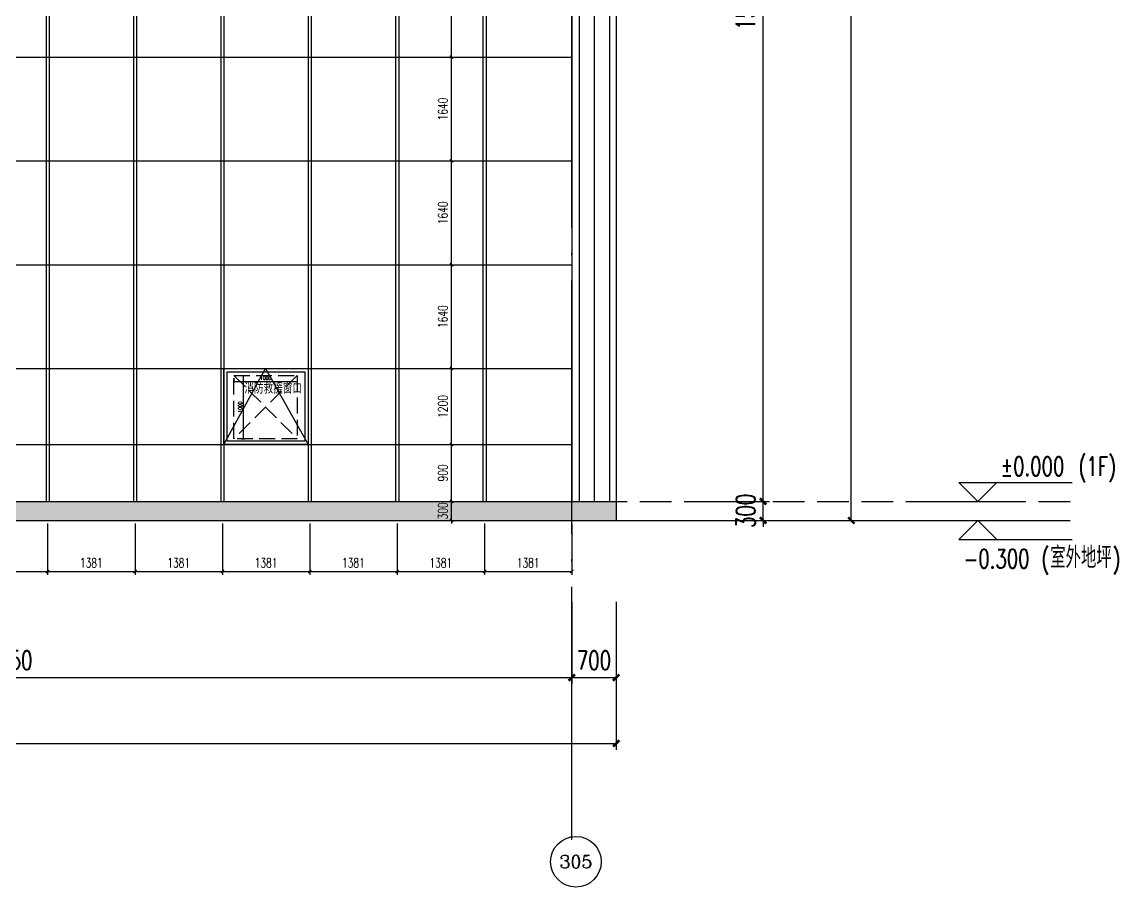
# Model space of a CAD drawing. Extents: x -4210259 to 293730, y -7499 to 868879.
# Drawn here: x -393861 to -376537, y 511143 to 524814 of the extents above; entities that cross this region are included whole.
import ezdxf
from ezdxf.enums import TextEntityAlignment as Align

# ---------------------------------------------------------------- set-up
doc = ezdxf.new("R2010")
doc.units = 0
doc.header["$LTSCALE"] = 1000
doc.header["$MEASUREMENT"] = 0
for name, pattern in [('__DASH', [0.35, 0.25, -0.1]), ('DASH', [0.35, 0.25, -0.1]), ('DOTE', [2.4200000000000004, 2, -0.2, 0.02, -0.2])]:
    doc.linetypes.add(name, pattern=pattern)
doc.layers.get('Defpoints').update_dxf_attribs({"color": 210})
for name, color, linetype in [('A-AXIS-D', 1, 'Continuous'), ('A-AXIS-DOTE', 14, 'DOTE'), ('A-AXIS-DP', 126, 'Continuous'), ('A-HATCH-2', 251, 'Continuous'), ('A-LIN-V', 9, 'Continuous'), ('A-SFCE', 30, 'Continuous'), ('A-WINDOW', 140, 'Continuous'), ('AS-WALL', 40, 'Continuous'), ('DIM_ELEV', 3, 'Continuous'), ('PUB_DIM', 3, 'Continuous'), ('PUB_TEXT', 7, 'Continuous'), ('建-文字', 7, 'Continuous')]:
    doc.layers.add(name, color=color, linetype=linetype)
doc.layers.add('A-WALL-HATCH', color=8, linetype='Continuous', lineweight=13)
doc.styles.add('_TCH_AXIS', font='COMPLEX', dxfattribs={"bigfont": 'GBCBIG'})
doc.styles.add('_TCH_DIM', font='SIMPLEX', dxfattribs={"bigfont": 'GBCBIG'})
doc.styles.add('_TCH_DIM_T3', font='SIMPLEX', dxfattribs={"width": 0.7058823529411765, "bigfont": 'GBCBIG'})
doc.styles.add('A-DIM_T3', font='SIMPLEX', dxfattribs={"width": 0.7058823529411765, "bigfont": 'GBCBIG'})
doc.styles.add('A-STANDARD', font='SIMPLEX', dxfattribs={"bigfont": 'GBCBIG'})
doc.dimstyles.new('_TCH_ARCH&&100', dxfattribs={"dimtxt": 297.5, "dimasz": 100, "dimexe": 100, "dimexo": 100, "dimgap": 126.25, "dimtad": 1, "dimdec": 0, "dimzin": 0, "dimdsep": 46, "dimtxsty": '_TCH_DIM_T3', "dimblk": 'ARCHTICK', "dimcen": 0.09, "dimclrt": 7, "dimazin": 2, "dimtfac": 1, "dimtdec": 0, "dimtix": 1, "dimtmove": 2, "dimatfit": 3, "dimfxl": 0, "dimtolj": 1, "dimtzin": 0, "dimarcsym": 0})
doc.dimstyles.new('_TCH_ARCH&&20', dxfattribs={"dimtxt": 59.5, "dimasz": 20, "dimexe": 20, "dimexo": 20, "dimgap": 25.25, "dimtad": 1, "dimdec": 0, "dimzin": 0, "dimdsep": 46, "dimtxsty": '_TCH_DIM_T3', "dimblk": 'ARCHTICK', "dimcen": 0.09, "dimclrt": 7, "dimazin": 2, "dimtfac": 1, "dimtdec": 0, "dimtix": 1, "dimtmove": 2, "dimatfit": 3, "dimfxl": 0, "dimtolj": 1, "dimtzin": 0, "dimarcsym": 0})
doc.dimstyles.new('_TCH_ARCH&&50', dxfattribs={"dimtxt": 148.75, "dimasz": 50, "dimexe": 50, "dimexo": 50, "dimgap": 63.12500000000001, "dimtad": 1, "dimdec": 0, "dimzin": 0, "dimdsep": 46, "dimtxsty": '_TCH_DIM_T3', "dimblk": 'ARCHTICK', "dimcen": 0.09, "dimclrt": 7, "dimazin": 2, "dimtfac": 1, "dimtdec": 0, "dimtix": 1, "dimtmove": 2, "dimatfit": 3, "dimfxl": 0, "dimtolj": 1, "dimtzin": 0, "dimarcsym": 0})
doc.dimstyles.new('A-DIM&&100', dxfattribs={"dimtxt": 297.5, "dimasz": 100, "dimexe": 100, "dimexo": 100, "dimgap": 126.25, "dimtad": 1, "dimdec": 0, "dimzin": 0, "dimdsep": 46, "dimtxsty": 'A-DIM_T3', "dimblk": 'ARCHTICK', "dimcen": 0.09, "dimclrt": 7, "dimazin": 2, "dimtfac": 1, "dimtdec": 0, "dimtix": 1, "dimtmove": 2, "dimatfit": 3, "dimfxl": 0, "dimtolj": 1, "dimtzin": 0, "dimarcsym": 0})

# ---------------------------------------------------------------- blocks, each defined once
blk = doc.blocks.new('tt6')
at = {"layer": 'A-WINDOW'}
for p, q in [((-2029401.92938771, 535687.452026515), (-2029401.929387709, 517237.4520265135)), ((-2029351.92938771, 535687.452026515), (-2029351.929387709, 517237.4520265133))]:
    blk.add_line(p, q, dxfattribs=at)
blk = doc.blocks.new('rr6')
at = {"layer": 'A-WINDOW'}
blk.add_lwpolyline([(-2124386.160159233, 518137.4520265148), (-2123731.929386185, 519337.4520265143), (-2123055.390928463, 518137.4520265149)], dxfattribs=at)
for points in [[(-2124386.160159233, 519337.4520265149), (-2123055.390928463, 519337.4520265149), (-2123055.390928463, 518137.4520265149), (-2124386.160159233, 518137.4520265149)], [(-2124336.160159233, 519287.4520265149), (-2123105.390928463, 519287.4520265149), (-2123105.390928463, 518187.4520265149), (-2124336.160159233, 518187.4520265149)]]:
    blk.add_lwpolyline(points, close=True, dxfattribs=at)
blk = doc.blocks.new('_ArchTick')
at = {"color": 0, "linetype": 'ByBlock', "const_width": 0.4}
blk.add_lwpolyline([(-0.5, -0.5), (0.5, 0.5)], dxfattribs=at)
blk = doc.blocks.new('*D1222')
at = {"layer": 'Defpoints', "color": 0}
for p in [(74221.80499686534, -10680.46465537779), (75221.80499686545, -10680.46465537779), (75221.80499686545, -10753.76423470485)]:
    blk.add_point(p, dxfattribs=at)
at = {"layer": 'PUB_DIM', "color": 0, "lineweight": -2}
for p, q in [((74221.80499686534, -10700.46465537779), (74221.80499686534, -10773.76423470485)), ((75221.80499686545, -10700.46465537779), (75221.80499686545, -10773.76423470485)), ((74221.80499686534, -10753.76423470485), (75221.80499686545, -10753.76423470485))]:
    blk.add_line(p, q, dxfattribs=at)
at = {"layer": 'PUB_DIM', "color": 0, "lineweight": -2, "xscale": 20, "yscale": 20, "zscale": 20, "rotation": 180}
blk.add_blockref('_ArchTick', (74221.80499686534, -10753.76423470485), dxfattribs=at)
at = {"layer": 'PUB_DIM', "color": 0, "lineweight": -2, "xscale": 20, "yscale": 20, "zscale": 20}
blk.add_blockref('_ArchTick', (75221.80499686545, -10753.76423470485), dxfattribs=at)
at = {"layer": 'PUB_DIM', "color": 7, "insert": (74721.8049968654, -10698.76423470485), "char_height": 59.5, "attachment_point": 5, "style": '_TCH_DIM_T3'}
blk.add_mtext('\\A1;1000', dxfattribs=at)
blk = doc.blocks.new('*D1223')
at = {"layer": 'Defpoints', "color": 0}
for p in [(74323.0209562667, -10659.13845430536), (74374.43171621527, -10659.13845430536), (74323.0209562667, -11659.13845430513)]:
    blk.add_point(p, dxfattribs=at)
at = {"layer": 'PUB_DIM', "color": 0, "lineweight": -2}
for p, q in [((74343.0209562667, -10659.13845430536), (74394.43171621527, -10659.13845430536)), ((74374.43171621527, -11659.13845430513), (74374.43171621527, -10659.13845430536)), ((74343.0209562667, -11659.13845430513), (74394.43171621527, -11659.13845430513))]:
    blk.add_line(p, q, dxfattribs=at)
at = {"layer": 'PUB_DIM', "color": 0, "lineweight": -2, "xscale": 20, "yscale": 20, "zscale": 20}
for p, rotation in [((74374.43171621527, -10659.13845430536), 90), ((74374.43171621527, -11659.13845430513), 270)]:
    blk.add_blockref('_ArchTick', p, dxfattribs=dict(at, rotation=rotation))
at = {"layer": 'PUB_DIM', "color": 7, "insert": (74319.43171621526, -11159.13845430526), "char_height": 59.5, "attachment_point": 5, "rotation": 90, "style": '_TCH_DIM_T3'}
blk.add_mtext('\\A1;1000', dxfattribs=at)
blk = doc.blocks.new('*D207')
at = {"layer": 'A-AXIS-DP', "color": 0, "lineweight": -2}
for p, q in [((-387348.8461500303, 517237.4520265156), (-387021.3461500303, 517237.4520265156)), ((-387071.3461500303, 517237.4520265156), (-387071.3461500303, 517287.4520265156)), ((-387071.3461500303, 516937.4520265248), (-387071.3461500303, 517237.4520265156)), ((-387348.8461500303, 516937.4520265248), (-387021.3461500303, 516937.4520265248)), ((-387071.3461500303, 516937.4520265248), (-387071.3461500303, 516887.4520265248))]:
    blk.add_line(p, q, dxfattribs=at)
at = {"layer": 'Defpoints', "color": 0}
for p in [(-387398.8461500303, 517237.4520265156), (-387071.3461500303, 517237.4520265156), (-387398.8461500303, 516937.4520265248)]:
    blk.add_point(p, dxfattribs=at)
at = {"layer": 'A-AXIS-DP', "color": 0, "lineweight": -2, "xscale": 50, "yscale": 50, "zscale": 50}
for p, rotation in [((-387071.3461500303, 517237.4520265156), 270), ((-387071.3461500303, 516937.4520265248), 90)]:
    blk.add_blockref('_ArchTick', p, dxfattribs=dict(at, rotation=rotation))
at = {"layer": 'A-AXIS-DP', "color": 7, "insert": (-387208.84615003, 517087.4520265202), "char_height": 148.75, "attachment_point": 5, "rotation": 90, "style": '_TCH_DIM_T3'}
blk.add_mtext('\\A1;300', dxfattribs=at)
blk = doc.blocks.new('*D208')
at = {"layer": 'A-AXIS-DP', "color": 0, "lineweight": -2}
for p, q in [((-387348.8461500303, 518137.45202645), (-387021.3461500303, 518137.45202645)), ((-387071.3461500303, 517237.4520265156), (-387071.3461500303, 518137.45202645)), ((-387348.8461500303, 517237.4520265156), (-387021.3461500303, 517237.4520265156))]:
    blk.add_line(p, q, dxfattribs=at)
at = {"layer": 'Defpoints', "color": 0}
for p in [(-387398.8461500303, 518137.45202645), (-387071.3461500303, 518137.45202645), (-387398.8461500303, 517237.4520265156)]:
    blk.add_point(p, dxfattribs=at)
at = {"layer": 'A-AXIS-DP', "color": 0, "lineweight": -2, "xscale": 50, "yscale": 50, "zscale": 50}
for p, rotation in [((-387071.3461500303, 518137.45202645), 90), ((-387071.3461500303, 517237.4520265156), 270)]:
    blk.add_blockref('_ArchTick', p, dxfattribs=dict(at, rotation=rotation))
at = {"layer": 'A-AXIS-DP', "color": 7, "insert": (-387208.84615003, 517687.4520264827), "char_height": 148.75, "attachment_point": 5, "rotation": 90, "style": '_TCH_DIM_T3'}
blk.add_mtext('\\A1;900', dxfattribs=at)
blk = doc.blocks.new('*D209')
at = {"layer": 'A-AXIS-DP', "color": 0, "lineweight": -2}
for p, q in [((-387348.8461500303, 519337.45202645), (-387021.3461500303, 519337.45202645)), ((-387071.3461500303, 518137.45202645), (-387071.3461500303, 519337.45202645)), ((-387348.8461500303, 518137.45202645), (-387021.3461500303, 518137.45202645))]:
    blk.add_line(p, q, dxfattribs=at)
at = {"layer": 'Defpoints', "color": 0}
for p in [(-387398.8461500303, 519337.45202645), (-387071.3461500303, 519337.45202645), (-387398.8461500303, 518137.45202645)]:
    blk.add_point(p, dxfattribs=at)
at = {"layer": 'A-AXIS-DP', "color": 0, "lineweight": -2, "xscale": 50, "yscale": 50, "zscale": 50}
for p, rotation in [((-387071.3461500303, 519337.45202645), 90), ((-387071.3461500303, 518137.45202645), 270)]:
    blk.add_blockref('_ArchTick', p, dxfattribs=dict(at, rotation=rotation))
at = {"layer": 'A-AXIS-DP', "color": 7, "insert": (-387208.84615003, 518737.45202645), "char_height": 148.75, "attachment_point": 5, "rotation": 90, "style": '_TCH_DIM_T3'}
blk.add_mtext('\\A1;1200', dxfattribs=at)
blk = doc.blocks.new('*D210')
at = {"layer": 'A-AXIS-DP', "color": 0, "lineweight": -2}
for p, q in [((-387348.8461500303, 520977.4520264501), (-387021.3461500303, 520977.4520264501)), ((-387071.3461500303, 519337.45202645), (-387071.3461500303, 520977.4520264501)), ((-387348.8461500303, 519337.45202645), (-387021.3461500303, 519337.45202645))]:
    blk.add_line(p, q, dxfattribs=at)
at = {"layer": 'Defpoints', "color": 0}
for p in [(-387398.8461500303, 520977.4520264501), (-387071.3461500303, 520977.4520264501), (-387398.8461500303, 519337.45202645)]:
    blk.add_point(p, dxfattribs=at)
at = {"layer": 'A-AXIS-DP', "color": 0, "lineweight": -2, "xscale": 50, "yscale": 50, "zscale": 50}
for p, rotation in [((-387071.3461500303, 520977.4520264501), 90), ((-387071.3461500303, 519337.45202645), 270)]:
    blk.add_blockref('_ArchTick', p, dxfattribs=dict(at, rotation=rotation))
at = {"layer": 'A-AXIS-DP', "color": 7, "insert": (-387208.84615003, 520157.45202645), "char_height": 148.75, "attachment_point": 5, "rotation": 90, "style": '_TCH_DIM_T3'}
blk.add_mtext('\\A1;1640', dxfattribs=at)
blk = doc.blocks.new('*D211')
at = {"layer": 'A-AXIS-DP', "color": 0, "lineweight": -2}
for p, q in [((-387348.8461500303, 522617.4520264501), (-387021.3461500303, 522617.4520264501)), ((-387071.3461500303, 520977.4520264501), (-387071.3461500303, 522617.4520264501)), ((-387348.8461500303, 520977.4520264501), (-387021.3461500303, 520977.4520264501))]:
    blk.add_line(p, q, dxfattribs=at)
at = {"layer": 'Defpoints', "color": 0}
for p in [(-387398.8461500303, 522617.4520264501), (-387071.3461500303, 522617.4520264501), (-387398.8461500303, 520977.4520264501)]:
    blk.add_point(p, dxfattribs=at)
at = {"layer": 'A-AXIS-DP', "color": 0, "lineweight": -2, "xscale": 50, "yscale": 50, "zscale": 50}
for p, rotation in [((-387071.3461500303, 522617.4520264501), 90), ((-387071.3461500303, 520977.4520264501), 270)]:
    blk.add_blockref('_ArchTick', p, dxfattribs=dict(at, rotation=rotation))
at = {"layer": 'A-AXIS-DP', "color": 7, "insert": (-387208.84615003, 521797.4520264501), "char_height": 148.75, "attachment_point": 5, "rotation": 90, "style": '_TCH_DIM_T3'}
blk.add_mtext('\\A1;1640', dxfattribs=at)
blk = doc.blocks.new('*D212')
at = {"layer": 'A-AXIS-DP', "color": 0, "lineweight": -2}
for p, q in [((-387348.8461500303, 524257.4520264501), (-387021.3461500303, 524257.4520264501)), ((-387071.3461500303, 522617.4520264501), (-387071.3461500303, 524257.4520264501)), ((-387348.8461500303, 522617.4520264501), (-387021.3461500303, 522617.4520264501))]:
    blk.add_line(p, q, dxfattribs=at)
at = {"layer": 'Defpoints', "color": 0}
for p in [(-387398.8461500303, 524257.4520264501), (-387071.3461500303, 524257.4520264501), (-387398.8461500303, 522617.4520264501)]:
    blk.add_point(p, dxfattribs=at)
at = {"layer": 'A-AXIS-DP', "color": 0, "lineweight": -2, "xscale": 50, "yscale": 50, "zscale": 50}
for p, rotation in [((-387071.3461500303, 524257.4520264501), 90), ((-387071.3461500303, 522617.4520264501), 270)]:
    blk.add_blockref('_ArchTick', p, dxfattribs=dict(at, rotation=rotation))
at = {"layer": 'A-AXIS-DP', "color": 7, "insert": (-387208.84615003, 523437.4520264501), "char_height": 148.75, "attachment_point": 5, "rotation": 90, "style": '_TCH_DIM_T3'}
blk.add_mtext('\\A1;1640', dxfattribs=at)
blk = doc.blocks.new('*D213')
at = {"layer": 'A-AXIS-DP', "color": 0, "lineweight": -2}
for p, q in [((-387348.8461500303, 525897.4520264502), (-387021.3461500303, 525897.4520264502)), ((-387071.3461500303, 524257.4520264501), (-387071.3461500303, 525897.4520264502)), ((-387348.8461500303, 524257.4520264501), (-387021.3461500303, 524257.4520264501))]:
    blk.add_line(p, q, dxfattribs=at)
at = {"layer": 'Defpoints', "color": 0}
for p in [(-387398.8461500303, 525897.4520264502), (-387071.3461500303, 525897.4520264502), (-387398.8461500303, 524257.4520264501)]:
    blk.add_point(p, dxfattribs=at)
at = {"layer": 'A-AXIS-DP', "color": 0, "lineweight": -2, "xscale": 50, "yscale": 50, "zscale": 50}
for p, rotation in [((-387071.3461500303, 525897.4520264502), 90), ((-387071.3461500303, 524257.4520264501), 270)]:
    blk.add_blockref('_ArchTick', p, dxfattribs=dict(at, rotation=rotation))
at = {"layer": 'A-AXIS-DP', "color": 7, "insert": (-387208.84615003, 525077.4520264501), "char_height": 148.75, "attachment_point": 5, "rotation": 90, "style": '_TCH_DIM_T3'}
blk.add_mtext('\\A1;1640', dxfattribs=at)
blk = doc.blocks.new('*D255')
at = {"layer": 'A-AXIS-DP', "color": 0, "lineweight": -2}
for p, q in [((-386550.7692345835, 516887.4520265227), (-386550.7692345835, 516079.9999999981)), ((-385170.0000038173, 516887.4520265227), (-385170.0000038173, 516079.9999999981)), ((-386550.7692345835, 516129.9999999981), (-385170.0000038173, 516129.9999999981))]:
    blk.add_line(p, q, dxfattribs=at)
at = {"layer": 'Defpoints', "color": 0}
for p in [(-386550.7692345835, 516937.4520265227), (-385170.0000038173, 516937.4520265227), (-385170.0000038173, 516129.9999999981)]:
    blk.add_point(p, dxfattribs=at)
at = {"layer": 'A-AXIS-DP', "color": 0, "lineweight": -2, "xscale": 50, "yscale": 50, "zscale": 50, "rotation": 180}
blk.add_blockref('_ArchTick', (-386550.7692345835, 516129.9999999981), dxfattribs=at)
at = {"layer": 'A-AXIS-DP', "color": 0, "lineweight": -2, "xscale": 50, "yscale": 50, "zscale": 50}
blk.add_blockref('_ArchTick', (-385170.0000038173, 516129.9999999981), dxfattribs=at)
at = {"layer": 'A-AXIS-DP', "color": 7, "insert": (-385860.3846192004, 516267.4999999981), "char_height": 148.75, "attachment_point": 5, "style": '_TCH_DIM_T3'}
blk.add_mtext('\\A1;1381', dxfattribs=at)
blk = doc.blocks.new('*D256')
at = {"layer": 'A-AXIS-DP', "color": 0, "lineweight": -2}
for p, q in [((-387931.538465353, 516887.4520265228), (-387931.538465353, 516079.9999999981)), ((-386550.7692345835, 516887.4520265227), (-386550.7692345835, 516079.9999999981)), ((-387931.538465353, 516129.9999999981), (-386550.7692345835, 516129.9999999981))]:
    blk.add_line(p, q, dxfattribs=at)
at = {"layer": 'Defpoints', "color": 0}
for p in [(-387931.538465353, 516937.4520265228), (-386550.7692345835, 516937.4520265227), (-386550.7692345835, 516129.9999999981)]:
    blk.add_point(p, dxfattribs=at)
at = {"layer": 'A-AXIS-DP', "color": 0, "lineweight": -2, "xscale": 50, "yscale": 50, "zscale": 50, "rotation": 180}
blk.add_blockref('_ArchTick', (-387931.538465353, 516129.9999999981), dxfattribs=at)
at = {"layer": 'A-AXIS-DP', "color": 0, "lineweight": -2, "xscale": 50, "yscale": 50, "zscale": 50}
blk.add_blockref('_ArchTick', (-386550.7692345835, 516129.9999999981), dxfattribs=at)
at = {"layer": 'A-AXIS-DP', "color": 7, "insert": (-387241.1538499682, 516267.4999999981), "char_height": 148.75, "attachment_point": 5, "style": '_TCH_DIM_T3'}
blk.add_mtext('\\A1;1381', dxfattribs=at)
blk = doc.blocks.new('*D257')
at = {"layer": 'A-AXIS-DP', "color": 0, "lineweight": -2}
for p, q in [((-389312.3076961224, 516887.4520265228), (-389312.3076961224, 516079.9999999983)), ((-387931.538465353, 516887.4520265228), (-387931.538465353, 516079.9999999983)), ((-389312.3076961224, 516129.9999999983), (-387931.538465353, 516129.9999999983))]:
    blk.add_line(p, q, dxfattribs=at)
at = {"layer": 'Defpoints', "color": 0}
for p in [(-389312.3076961224, 516937.4520265228), (-387931.538465353, 516937.4520265228), (-387931.538465353, 516129.9999999983)]:
    blk.add_point(p, dxfattribs=at)
at = {"layer": 'A-AXIS-DP', "color": 0, "lineweight": -2, "xscale": 50, "yscale": 50, "zscale": 50, "rotation": 180}
blk.add_blockref('_ArchTick', (-389312.3076961224, 516129.9999999983), dxfattribs=at)
at = {"layer": 'A-AXIS-DP', "color": 0, "lineweight": -2, "xscale": 50, "yscale": 50, "zscale": 50}
blk.add_blockref('_ArchTick', (-387931.538465353, 516129.9999999983), dxfattribs=at)
at = {"layer": 'A-AXIS-DP', "color": 7, "insert": (-388621.9230807377, 516267.4999999983), "char_height": 148.75, "attachment_point": 5, "style": '_TCH_DIM_T3'}
blk.add_mtext('\\A1;1381', dxfattribs=at)
blk = doc.blocks.new('*D258')
at = {"layer": 'A-AXIS-DP', "color": 0, "lineweight": -2}
for p, q in [((-390693.0769268918, 516887.4520265229), (-390693.0769268918, 516079.9999999983)), ((-389312.3076961224, 516887.4520265228), (-389312.3076961224, 516079.9999999983)), ((-390693.0769268918, 516129.9999999983), (-389312.3076961224, 516129.9999999983))]:
    blk.add_line(p, q, dxfattribs=at)
at = {"layer": 'Defpoints', "color": 0}
for p in [(-390693.0769268918, 516937.4520265229), (-389312.3076961224, 516937.4520265228), (-389312.3076961224, 516129.9999999983)]:
    blk.add_point(p, dxfattribs=at)
at = {"layer": 'A-AXIS-DP', "color": 0, "lineweight": -2, "xscale": 50, "yscale": 50, "zscale": 50, "rotation": 180}
blk.add_blockref('_ArchTick', (-390693.0769268918, 516129.9999999983), dxfattribs=at)
at = {"layer": 'A-AXIS-DP', "color": 0, "lineweight": -2, "xscale": 50, "yscale": 50, "zscale": 50}
blk.add_blockref('_ArchTick', (-389312.3076961224, 516129.9999999983), dxfattribs=at)
at = {"layer": 'A-AXIS-DP', "color": 7, "insert": (-390002.6923115071, 516267.4999999983), "char_height": 148.75, "attachment_point": 5, "style": '_TCH_DIM_T3'}
blk.add_mtext('\\A1;1381', dxfattribs=at)
blk = doc.blocks.new('*D259')
at = {"layer": 'A-AXIS-DP', "color": 0, "lineweight": -2}
for p, q in [((-392073.8461576612, 516887.452026523), (-392073.8461576612, 516079.9999999984)), ((-390693.0769268918, 516887.4520265229), (-390693.0769268918, 516079.9999999984)), ((-392073.8461576612, 516129.9999999984), (-390693.0769268918, 516129.9999999984))]:
    blk.add_line(p, q, dxfattribs=at)
at = {"layer": 'Defpoints', "color": 0}
for p in [(-392073.8461576612, 516937.452026523), (-390693.0769268918, 516937.4520265229), (-390693.0769268918, 516129.9999999984)]:
    blk.add_point(p, dxfattribs=at)
at = {"layer": 'A-AXIS-DP', "color": 0, "lineweight": -2, "xscale": 50, "yscale": 50, "zscale": 50, "rotation": 180}
blk.add_blockref('_ArchTick', (-392073.8461576612, 516129.9999999984), dxfattribs=at)
at = {"layer": 'A-AXIS-DP', "color": 0, "lineweight": -2, "xscale": 50, "yscale": 50, "zscale": 50}
blk.add_blockref('_ArchTick', (-390693.0769268918, 516129.9999999984), dxfattribs=at)
at = {"layer": 'A-AXIS-DP', "color": 7, "insert": (-391383.4615422765, 516267.4999999984), "char_height": 148.75, "attachment_point": 5, "style": '_TCH_DIM_T3'}
blk.add_mtext('\\A1;1381', dxfattribs=at)
blk = doc.blocks.new('*D260')
at = {"layer": 'A-AXIS-DP', "color": 0, "lineweight": -2}
for p, q in [((-393454.6153884307, 516887.452026523), (-393454.6153884307, 516079.9999999984)), ((-392073.8461576612, 516887.452026523), (-392073.8461576612, 516079.9999999984)), ((-393454.6153884307, 516129.9999999984), (-392073.8461576612, 516129.9999999984))]:
    blk.add_line(p, q, dxfattribs=at)
at = {"layer": 'Defpoints', "color": 0}
for p in [(-393454.6153884307, 516937.452026523), (-392073.8461576612, 516937.452026523), (-392073.8461576612, 516129.9999999984)]:
    blk.add_point(p, dxfattribs=at)
at = {"layer": 'A-AXIS-DP', "color": 0, "lineweight": -2, "xscale": 50, "yscale": 50, "zscale": 50, "rotation": 180}
blk.add_blockref('_ArchTick', (-393454.6153884307, 516129.9999999984), dxfattribs=at)
at = {"layer": 'A-AXIS-DP', "color": 0, "lineweight": -2, "xscale": 50, "yscale": 50, "zscale": 50}
blk.add_blockref('_ArchTick', (-392073.8461576612, 516129.9999999984), dxfattribs=at)
at = {"layer": 'A-AXIS-DP', "color": 7, "insert": (-392764.230773046, 516267.4999999984), "char_height": 148.75, "attachment_point": 5, "style": '_TCH_DIM_T3'}
blk.add_mtext('\\A1;1381', dxfattribs=at)
blk = doc.blocks.new('*D261')
at = {"layer": 'A-AXIS-DP', "color": 0, "lineweight": -2}
for p, q in [((-394835.3846192002, 516887.4520265231), (-394835.3846192002, 516079.9999999985)), ((-393454.6153884307, 516887.452026523), (-393454.6153884307, 516079.9999999985)), ((-394835.3846192002, 516129.9999999985), (-393454.6153884307, 516129.9999999985))]:
    blk.add_line(p, q, dxfattribs=at)
at = {"layer": 'Defpoints', "color": 0}
for p in [(-394835.3846192002, 516937.4520265231), (-393454.6153884307, 516937.452026523), (-393454.6153884307, 516129.9999999985)]:
    blk.add_point(p, dxfattribs=at)
at = {"layer": 'A-AXIS-DP', "color": 0, "lineweight": -2, "xscale": 50, "yscale": 50, "zscale": 50, "rotation": 180}
blk.add_blockref('_ArchTick', (-394835.3846192002, 516129.9999999985), dxfattribs=at)
at = {"layer": 'A-AXIS-DP', "color": 0, "lineweight": -2, "xscale": 50, "yscale": 50, "zscale": 50}
blk.add_blockref('_ArchTick', (-393454.6153884307, 516129.9999999985), dxfattribs=at)
at = {"layer": 'A-AXIS-DP', "color": 7, "insert": (-394145.0000038155, 516267.4999999985), "char_height": 148.75, "attachment_point": 5, "style": '_TCH_DIM_T3'}
blk.add_mtext('\\A1;1381', dxfattribs=at)
blk = doc.blocks.new('*D759')
at = {"layer": 'A-AXIS-D', "color": 0, "lineweight": -2}
for p, q in [((-457670.0000009794, 514609.9999999998), (-457670.0000009794, 513313.376494436)), ((-384470.05200671, 514609.9999999989), (-384470.05200671, 513313.376494436)), ((-457670.0000009794, 513413.376494436), (-384470.05200671, 513413.376494436))]:
    blk.add_line(p, q, dxfattribs=at)
at = {"layer": 'Defpoints', "color": 0}
for p in [(-457670.0000009794, 514709.9999999998), (-384470.05200671, 514709.9999999989), (-384470.05200671, 513413.376494436)]:
    blk.add_point(p, dxfattribs=at)
at = {"layer": 'A-AXIS-D', "color": 0, "lineweight": -2, "xscale": 100, "yscale": 100, "zscale": 100, "rotation": 180}
blk.add_blockref('_ArchTick', (-457670.0000009794, 513413.376494436), dxfattribs=at)
at = {"layer": 'A-AXIS-D', "color": 0, "lineweight": -2, "xscale": 100, "yscale": 100, "zscale": 100}
blk.add_blockref('_ArchTick', (-384470.05200671, 513413.376494436), dxfattribs=at)
at = {"layer": 'A-AXIS-D', "color": 7, "insert": (-421070.0260038447, 513688.376494436), "char_height": 297.5, "attachment_point": 5, "style": 'A-DIM_T3'}
blk.add_mtext('\\A1;73200', dxfattribs=at)
blk = doc.blocks.new('*D1056')
at = {"layer": 'A-AXIS-D', "color": 0, "lineweight": -2}
for p, q in [((-383040.0000000001, 535737.4520265156), (-380653.6053547286, 535737.4520265156)), ((-380753.6053547286, 516937.4520265154), (-380753.6053547286, 535737.4520265156)), ((-383040.0000000001, 516937.4520265154), (-380653.6053547286, 516937.4520265154))]:
    blk.add_line(p, q, dxfattribs=at)
at = {"layer": 'Defpoints', "color": 0}
for p in [(-383140.0000000001, 535737.4520265156), (-380753.6053547286, 535737.4520265156), (-383140.0000000001, 516937.4520265154)]:
    blk.add_point(p, dxfattribs=at)
at = {"layer": 'A-AXIS-D', "color": 0, "lineweight": -2, "xscale": 100, "yscale": 100, "zscale": 100}
for p, rotation in [((-380753.6053547286, 535737.4520265156), 90), ((-380753.6053547286, 516937.4520265154), 270)]:
    blk.add_blockref('_ArchTick', p, dxfattribs=dict(at, rotation=rotation))
at = {"layer": 'A-AXIS-D', "color": 7, "insert": (-381028.6053547284, 526337.4520265155), "char_height": 297.5, "attachment_point": 5, "rotation": 90, "style": '_TCH_DIM_T3'}
blk.add_mtext('\\A1;18800', dxfattribs=at)
blk = doc.blocks.new('*D1057')
at = {"layer": 'A-AXIS-D', "color": 0, "lineweight": -2}
for p, q in [((-382148.6053547293, 517237.4520265157), (-382148.6053547293, 517337.4520265157)), ((-383320.0000000001, 517237.4520265157), (-382048.6053547293, 517237.4520265157)), ((-382148.6053547293, 516937.4520265154), (-382148.6053547293, 517237.4520265157)), ((-383320.0000000001, 516937.4520265154), (-382048.6053547293, 516937.4520265154)), ((-382148.6053547293, 516937.4520265154), (-382148.6053547293, 516837.4520265154))]:
    blk.add_line(p, q, dxfattribs=at)
at = {"layer": 'Defpoints', "color": 0}
for p in [(-383420.0000000001, 517237.4520265157), (-382148.6053547293, 517237.4520265157), (-383420.0000000001, 516937.4520265154)]:
    blk.add_point(p, dxfattribs=at)
at = {"layer": 'A-AXIS-D', "color": 0, "lineweight": -2, "xscale": 100, "yscale": 100, "zscale": 100}
for p, rotation in [((-382148.6053547293, 517237.4520265157), 270), ((-382148.6053547293, 516937.4520265154), 90)]:
    blk.add_blockref('_ArchTick', p, dxfattribs=dict(at, rotation=rotation))
at = {"layer": 'A-AXIS-D', "color": 7, "insert": (-382423.6053547291, 517087.4520265155), "char_height": 297.5, "attachment_point": 5, "rotation": 90, "style": '_TCH_DIM_T3'}
blk.add_mtext('\\A1;300', dxfattribs=at)
blk = doc.blocks.new('*D1058')
at = {"layer": 'A-AXIS-D', "color": 0, "lineweight": -2}
for p, q in [((-383320.0000000001, 533037.4520265155), (-382048.6053547293, 533037.4520265155)), ((-382148.6053547293, 517237.4520265157), (-382148.6053547293, 533037.4520265155)), ((-383320.0000000001, 517237.4520265157), (-382048.6053547293, 517237.4520265157))]:
    blk.add_line(p, q, dxfattribs=at)
at = {"layer": 'Defpoints', "color": 0}
for p in [(-383420.0000000001, 533037.4520265155), (-382148.6053547293, 533037.4520265155), (-383420.0000000001, 517237.4520265157)]:
    blk.add_point(p, dxfattribs=at)
at = {"layer": 'A-AXIS-D', "color": 0, "lineweight": -2, "xscale": 100, "yscale": 100, "zscale": 100}
for p, rotation in [((-382148.6053547293, 533037.4520265155), 90), ((-382148.6053547293, 517237.4520265157), 270)]:
    blk.add_blockref('_ArchTick', p, dxfattribs=dict(at, rotation=rotation))
at = {"layer": 'A-AXIS-D', "color": 7, "insert": (-382423.6053547291, 525137.4520265155), "char_height": 297.5, "attachment_point": 5, "rotation": 90, "style": '_TCH_DIM_T3'}
blk.add_mtext('\\A1;15800', dxfattribs=at)
blk = doc.blocks.new('*D1138')
at = {"layer": 'A-AXIS-D', "color": 0, "lineweight": -2}
for p, q in [((-385170.0000038173, 515649.9999999991), (-385170.0000038173, 514353.3764944365)), ((-384470.0520067099, 515649.9999999991), (-384470.0520067099, 514353.3764944365)), ((-385170.0000038173, 514453.3764944365), (-384470.0520067099, 514453.3764944365))]:
    blk.add_line(p, q, dxfattribs=at)
at = {"layer": 'Defpoints', "color": 0}
for p in [(-385170.0000038173, 515749.9999999991), (-384470.0520067099, 515749.9999999991), (-384470.0520067099, 514453.3764944365)]:
    blk.add_point(p, dxfattribs=at)
at = {"layer": 'A-AXIS-D', "color": 0, "lineweight": -2, "xscale": 100, "yscale": 100, "zscale": 100, "rotation": 180}
blk.add_blockref('_ArchTick', (-385170.0000038173, 514453.3764944365), dxfattribs=at)
at = {"layer": 'A-AXIS-D', "color": 0, "lineweight": -2, "xscale": 100, "yscale": 100, "zscale": 100}
blk.add_blockref('_ArchTick', (-384470.0520067099, 514453.3764944365), dxfattribs=at)
at = {"layer": 'A-AXIS-D', "color": 7, "insert": (-384820.0260052636, 514728.3764944365), "char_height": 297.5, "attachment_point": 5, "style": 'A-DIM_T3'}
blk.add_mtext('\\A1;700', dxfattribs=at)
blk = doc.blocks.new('*D1139')
at = {"layer": 'A-AXIS-D', "color": 0, "lineweight": -2}
for p, q in [((-403120.0000038173, 515649.9999999994), (-403120.0000038173, 514353.3764944366)), ((-385170.0000038173, 515649.9999999991), (-385170.0000038173, 514353.3764944366)), ((-403120.0000038173, 514453.3764944366), (-385170.0000038173, 514453.3764944366))]:
    blk.add_line(p, q, dxfattribs=at)
at = {"layer": 'Defpoints', "color": 0}
for p in [(-403120.0000038173, 515749.9999999994), (-385170.0000038173, 515749.9999999991), (-385170.0000038173, 514453.3764944366)]:
    blk.add_point(p, dxfattribs=at)
at = {"layer": 'A-AXIS-D', "color": 0, "lineweight": -2, "xscale": 100, "yscale": 100, "zscale": 100, "rotation": 180}
blk.add_blockref('_ArchTick', (-403120.0000038173, 514453.3764944366), dxfattribs=at)
at = {"layer": 'A-AXIS-D', "color": 0, "lineweight": -2, "xscale": 100, "yscale": 100, "zscale": 100}
blk.add_blockref('_ArchTick', (-385170.0000038173, 514453.3764944366), dxfattribs=at)
at = {"layer": 'A-AXIS-D', "color": 7, "insert": (-394145.0000038173, 514728.3764944366), "char_height": 297.5, "attachment_point": 5, "style": 'A-DIM_T3'}
blk.add_mtext('\\A1;17950', dxfattribs=at)
blk = doc.blocks.new('紧急救援窗口')
at = {"layer": 'A-LIN-V', "color": 1, "linetype": 'DASH'}
blk.add_lwpolyline([(74221.80499686534, -10659.13845430536), (75221.80499686534, -10659.13845430536), (75221.80499686534, -11659.13845430512), (74221.80499686534, -11659.13845430512)], close=True, dxfattribs=at)
for points in [[(74221.80499686534, -10659.13845430536), (75221.80499686534, -11659.13845430512)], [(75221.80499686534, -10659.13845430536), (74221.80499686534, -11659.13845430512)]]:
    blk.add_lwpolyline(points, dxfattribs=at)
at = {"layer": '建-文字', "style": 'A-STANDARD'}
blk.add_text('消防救援窗口', height=168.7943262411347, dxfattribs=at).set_placement((74385.48576523922, -10947.83563232538))
at = {"layer": 'PUB_DIM'}
for p1, p2, distance, picture, middle in [((74221.80499686534, -10680.46465537779), (75221.80499686545, -10680.46465537779), -73.2995793270602, '*D1222', (74721.8049968654, -10698.76423470485)), ((74323.02095626667, -11659.13845430512), (74323.02095626667, -10659.13845430536), -51.41075994860148, '*D1223', (74319.43171621526, -11159.13845430526))]:
    dim = blk.add_aligned_dim(p1=p1, p2=p2, distance=distance, dimstyle='_TCH_ARCH&&20', dxfattribs=at)
    dim.commit()
    dim.dimension.update_dxf_attribs({"geometry": picture, "text_midpoint": middle})

msp = doc.modelspace()

# ---------------------------------------------------------------- hatches: boundary and pattern name
at = {"layer": 'A-HATCH-2'}
h = msp.add_hatch(dxfattribs=at)
h.set_pattern_fill('ANSI31', color=256, scale=150, angle=45)
h.set_pattern_definition([(90, (0, 0), (-238.125, 0), [])])
h.paths.add_polyline_path([(-385170.0000038166, 517237.4520265139), (-384470.0520067098, 517237.4520265139), (-384470.0520067099, 535687.4520265154), (-385170.0000038166, 535687.4520265153)])
h = msp.add_hatch(dxfattribs=at)
h.set_pattern_fill('ANSI38', color=256, scale=150)
h.set_pattern_definition([(45, (0, 0), (-168.3798022700466, 168.3798022700466), []), (135, (0, 0), (-505.1394068101398, 168.3798022700467), [595.3125, -357.1875])])
h.paths.add_polyline_path([(-444543.0769268916, 516937.4520265246), (-457670.0000009793, 516937.4520265246), (-457670.0000009793, 517237.4520265154), (-444543.0769268916, 517237.4520265155)])
h.paths.add_polyline_path([(-411404.384619203, 517237.4520265154), (-440399.7692345867, 517237.4520265154), (-440399.7692345867, 516937.4520265246), (-411404.384619203, 516937.4520265246)])
h.paths.add_polyline_path([(-404500.7692345867, 517237.4520265154), (-384470.0520067099, 517237.4520265154), (-384470.0520067099, 516937.4520265246), (-404500.7692345867, 516937.4520265246)])
at = {"layer": 'A-WALL-HATCH'}
h = msp.add_hatch(dxfattribs=at)
h.set_pattern_fill('玻璃2', color=256, scale=200)
h.set_pattern_definition([(45, (-40599536170.00001, -3384863422.547974), (0, 3054.701294725886), [1200, -720, 1200, -720, 480, -1046.56314]), (45, (-40599536230.00001, -3384863362.547974), (0, 3054.701294725886), [960, -1200, 720, -720, 840, -926.56314]), (45, (-40599536230.00001, -3384863182.547974), (0, 3054.701294725886), [720, -1440, 480, -720, 1080, -926.56314]), (45, (-40599536050.00001, -3384863362.547974), (0, 3054.701294725886), [720, -1440, 600, -2606.563]), (45, (-40599535870.00001, -3384863182.547974), (0, 3054.701294725886), [360, -1800, 240, -2966.563]), (45, (-40599536170.00001, -3384862882.547974), (0, 3054.701294725886), [240, -1800, 240, -960, 600, -1526.56314]), (45, (-40599535090.00001, -3384863062.547974), (0, 3054.701294725886), [1200, -1800, 1440, -950.5631400000001]), (45, (-40599535090.00001, -3384863242.547974), (0, 3054.701294725886), [1680, -1200, 1800, -710.56314]), (45, (-40599534790.00001, -3384863002.547974), (0, -3394.112549695429), [1200, -1680, 960, -1526.56314]), (45, (-40599534970.00001, -3384862642.547974), (0, 3054.701294725886), [600, -2400, 720, -1646.56314]), (45, (-40599534610.00001, -3384862822.547974), (0, 3054.701294725886), [480, -2400, 480, -2006.563])])
h.paths.add_polyline_path([(-403820.0000038174, 517237.4520265083), (-385170.0000038173, 517237.452026509), (-385170.0000038173, 535687.4520265157), (-403820.0000038174, 535687.452026515)])

# ---------------------------------------------------------------- linework, layer by layer
at = {"layer": 'A-AXIS-D'}
msp.add_circle((-385105.70864115, 511543.4570257206), 400, dxfattribs=at)
at = {"layer": 'A-AXIS-DOTE', "ltscale": 2}
msp.add_line((-385170.0000038173, 511887.4520265246), (-385170.0000038173, 538485.0684404817), dxfattribs=at)
at = {"layer": 'A-AXIS-DOTE', "linetype": '__DASH', "ltscale": 2}
msp.add_line((-465993.9275525597, 517237.4520265154), (-377296.0724550742, 517237.4520265153), dxfattribs=at)
at = {"layer": 'A-HATCH-2'}
for p, q in [((-404500.769234587, 524257.4520264504), (-385170.0000038171, 524257.4520264505)), ((-404500.769234587, 522617.4520264504), (-385170.0000038171, 522617.4520264505)), ((-404500.769234587, 520977.4520264504), (-385170.0000038171, 520977.4520264505)), ((-404500.769234587, 519337.4520264503), (-385170.0000038171, 519337.4520264505)), ((-404500.769234587, 518137.4520264504), (-385170.0000038173, 518137.4520264507))]:
    msp.add_line(p, q, dxfattribs=at)
at = {"layer": 'A-LIN-V'}
for p, q in [((-385170.0000038159, 535687.4520265154), (-385170.0000038173, 517237.452026514)), ((-384470.0520067099, 535737.4520265155), (-384470.0520067099, 516937.4520265246)), ((-404500.7692345869, 517237.4520265154), (-384470.0520067099, 517237.4520265139))]:
    msp.add_line(p, q, dxfattribs=at)
at = {"layer": 'A-WALL-HATCH'}
msp.add_line((-404500.7692345869, 517237.4520265154), (-385170.0000038173, 517237.4520265146), dxfattribs=at)
at = {"layer": 'AS-WALL'}
msp.add_line((-465993.9275525597, 516937.4520265246), (-377296.0724550742, 516937.4520265246), dxfattribs=at)
at = {"layer": 'DIM_ELEV'}
for p, q in [((-378751.9386880617, 517237.4520265152), (-379051.9386880617, 517537.4520265152)), ((-379051.9386880617, 517537.4520265152), (-377263.9386880617, 517537.4520265152)), ((-378751.9386880617, 517237.4520265152), (-378451.9386880617, 517537.4520265152)), ((-379451.9386880617, 517237.4520265152), (-378451.9386880617, 517237.4520265152)), ((-379451.9386880617, 516937.4520265152), (-378451.9386880617, 516937.4520265152)), ((-378751.9386880617, 516937.4520265152), (-379051.9386880617, 516637.4520265152)), ((-378751.9386880617, 516937.4520265152), (-378451.9386880617, 516637.4520265152)), ((-379051.9386880617, 516637.4520265152), (-377263.9386880617, 516637.4520265152))]:
    msp.add_line(p, q, dxfattribs=at)

# ---------------------------------------------------------------- block references
at = {"layer": 'A-LIN-V'}
for p in [(1635922.313999278, 8.731149137020111e-10), (1637303.083230048, 6.402842700481415e-10), (1638683.852460817, 4.656612873077393e-10), (1640064.621691587, 1.047737896442413e-09), (1641445.390922356, 8.149072527885437e-10), (1642826.160153126, 6.402842700481415e-10)]:
    msp.add_blockref('tt6', p, dxfattribs=at)
at = {"layer": 'A-SFCE'}
msp.add_blockref('紧急救援窗口', (-464731.4025367121, 529887.8356322612), dxfattribs=at)
at = {"layer": 'A-WALL-HATCH'}
msp.add_blockref('rr6', (1733718.083232341, -6.437767297029495e-08), dxfattribs=at)

# ---------------------------------------------------------------- texts
at = {"layer": 'PUB_TEXT', "style": '_TCH_DIM', "width": 0.7058823529411765}
for s, p in [('(1F)', (-377163.9386880617, 517642.4520265152)), ('%%P0.000', (-378393.9386880617, 517642.4520265152)), ('-0.300', (-378980, 516182.4520265152)), ('(', (-377750, 516182.4520265152)), (')', (-376627.0212765958, 516182.4520265152))]:
    msp.add_text(s, height=297.5, dxfattribs=at).set_placement(p)
at = {"layer": 'PUB_TEXT', "style": '_TCH_DIM'}
msp.add_text('室外地坪', height=337.5886524822695, dxfattribs=at).set_placement((-377610, 516182.4520265152))
at = {"layer": 'PUB_TEXT', "style": '_TCH_AXIS'}
msp.add_text('305', height=206.2840461410133, dxfattribs=at).set_placement((-385366.0194612804, 511440.3150026501), (-384845.3978210197, 511440.3150026501), align=Align.FIT)

# ---------------------------------------------------------------- dimensions: what is measured, and where the dimension line sits
at = {"layer": 'A-AXIS-D'}
for p1, p2, distance, picture, middle in [((-383140, 516937.4520265152), (-383140, 535737.4520265154), -2386.3946452714154, '*D1056', (-381028.6053547284, 526337.4520265155)), ((-383420, 517237.4520265154), (-383420, 533037.4520265153), -1271.3946452707169, '*D1058', (-382423.6053547291, 525137.4520265155)), ((-383420, 516937.4520265152), (-383420, 517237.4520265154), -1271.3946452707169, '*D1057', (-382423.6053547291, 517087.4520265155))]:
    dim = msp.add_aligned_dim(p1=p1, p2=p2, distance=distance, dimstyle='_TCH_ARCH&&100', dxfattribs=at)
    dim.commit()
    dim.dimension.update_dxf_attribs({"geometry": picture, "text_midpoint": middle})
for base, p1, p2, angle, picture, middle in [((-385170.0000038173, 514453.3764944366), (-403120.0000038173, 515749.9999999994), (-385170.0000038173, 515749.9999999991), 359.9999999999991, '*D1139', (-394145.0000038173, 514728.3764944366)), ((-384470.0520067099, 514453.3764944365), (-385170.0000038173, 515749.9999999991), (-384470.0520067099, 515749.9999999991), 0, '*D1138', (-384820.0260052636, 514728.3764944365)), ((-384470.05200671, 513413.376494436), (-457670.0000009794, 514709.9999999998), (-384470.05200671, 514709.9999999989), 359.99999999999926, '*D759', (-421070.0260038447, 513688.376494436))]:
    dim = msp.add_linear_dim(base=base, p1=p1, p2=p2, angle=angle, dimstyle='A-DIM&&100', override={"dimgap": 0}, dxfattribs=at)
    dim.commit()
    dim.dimension.update_dxf_attribs({"geometry": picture, "text_midpoint": middle, "dimtype": 129})
at = {"layer": 'A-AXIS-DP'}
for p1, p2, distance, picture, middle in [((-387398.8461500301, 524257.4520264498), (-387398.8461500301, 525897.45202645), -327.49999999976717, '*D213', (-387208.84615003, 525077.4520264501)), ((-387398.8461500301, 522617.4520264499), (-387398.8461500301, 524257.4520264498), -327.4999999997672, '*D212', (-387208.84615003, 523437.4520264501)), ((-387398.8461500301, 520977.4520264499), (-387398.8461500301, 522617.4520264499), -327.49999999976717, '*D211', (-387208.84615003, 521797.4520264501)), ((-387398.8461500301, 519337.4520264498), (-387398.8461500301, 520977.4520264499), -327.4999999997671, '*D210', (-387208.84615003, 520157.45202645)), ((-387398.8461500301, 518137.4520264497), (-387398.8461500301, 519337.4520264498), -327.49999999976717, '*D209', (-387208.84615003, 518737.45202645)), ((-387398.8461500301, 517237.4520265154), (-387398.8461500301, 518137.4520264497), -327.49999999976717, '*D208', (-387208.84615003, 517687.4520264827)), ((-387398.8461500301, 516937.4520265246), (-387398.8461500301, 517237.4520265154), -327.49999999976717, '*D207', (-387208.84615003, 517087.4520265202)), ((-394835.3846192002, 516937.4520265231), (-393454.6153884307, 516937.452026523), -807.4520265245229, '*D261', (-394145.0000038155, 516267.4999999985)), ((-393454.6153884307, 516937.452026523), (-392073.8461576612, 516937.452026523), -807.4520265245809, '*D260', (-392764.230773046, 516267.4999999984)), ((-392073.8461576612, 516937.452026523), (-390693.0769268918, 516937.4520265229), -807.4520265244647, '*D259', (-391383.4615422765, 516267.4999999984)), ((-390693.0769268918, 516937.4520265229), (-389312.3076961224, 516937.4520265228), -807.4520265244647, '*D258', (-390002.6923115071, 516267.4999999983)), ((-389312.3076961224, 516937.4520265228), (-387931.538465353, 516937.4520265228), -807.4520265244645, '*D257', (-388621.9230807377, 516267.4999999983)), ((-387931.538465353, 516937.4520265228), (-386550.7692345835, 516937.4520265227), -807.4520265246393, '*D256', (-387241.1538499682, 516267.4999999981)), ((-386550.7692345835, 516937.4520265227), (-385170.0000038173, 516937.4520265227), -807.4520265246393, '*D255', (-385860.3846192004, 516267.4999999981))]:
    dim = msp.add_aligned_dim(p1=p1, p2=p2, distance=distance, dimstyle='_TCH_ARCH&&50', dxfattribs=at)
    dim.commit()
    dim.dimension.update_dxf_attribs({"geometry": picture, "text_midpoint": middle})

doc.saveas('drawing.dxf')
